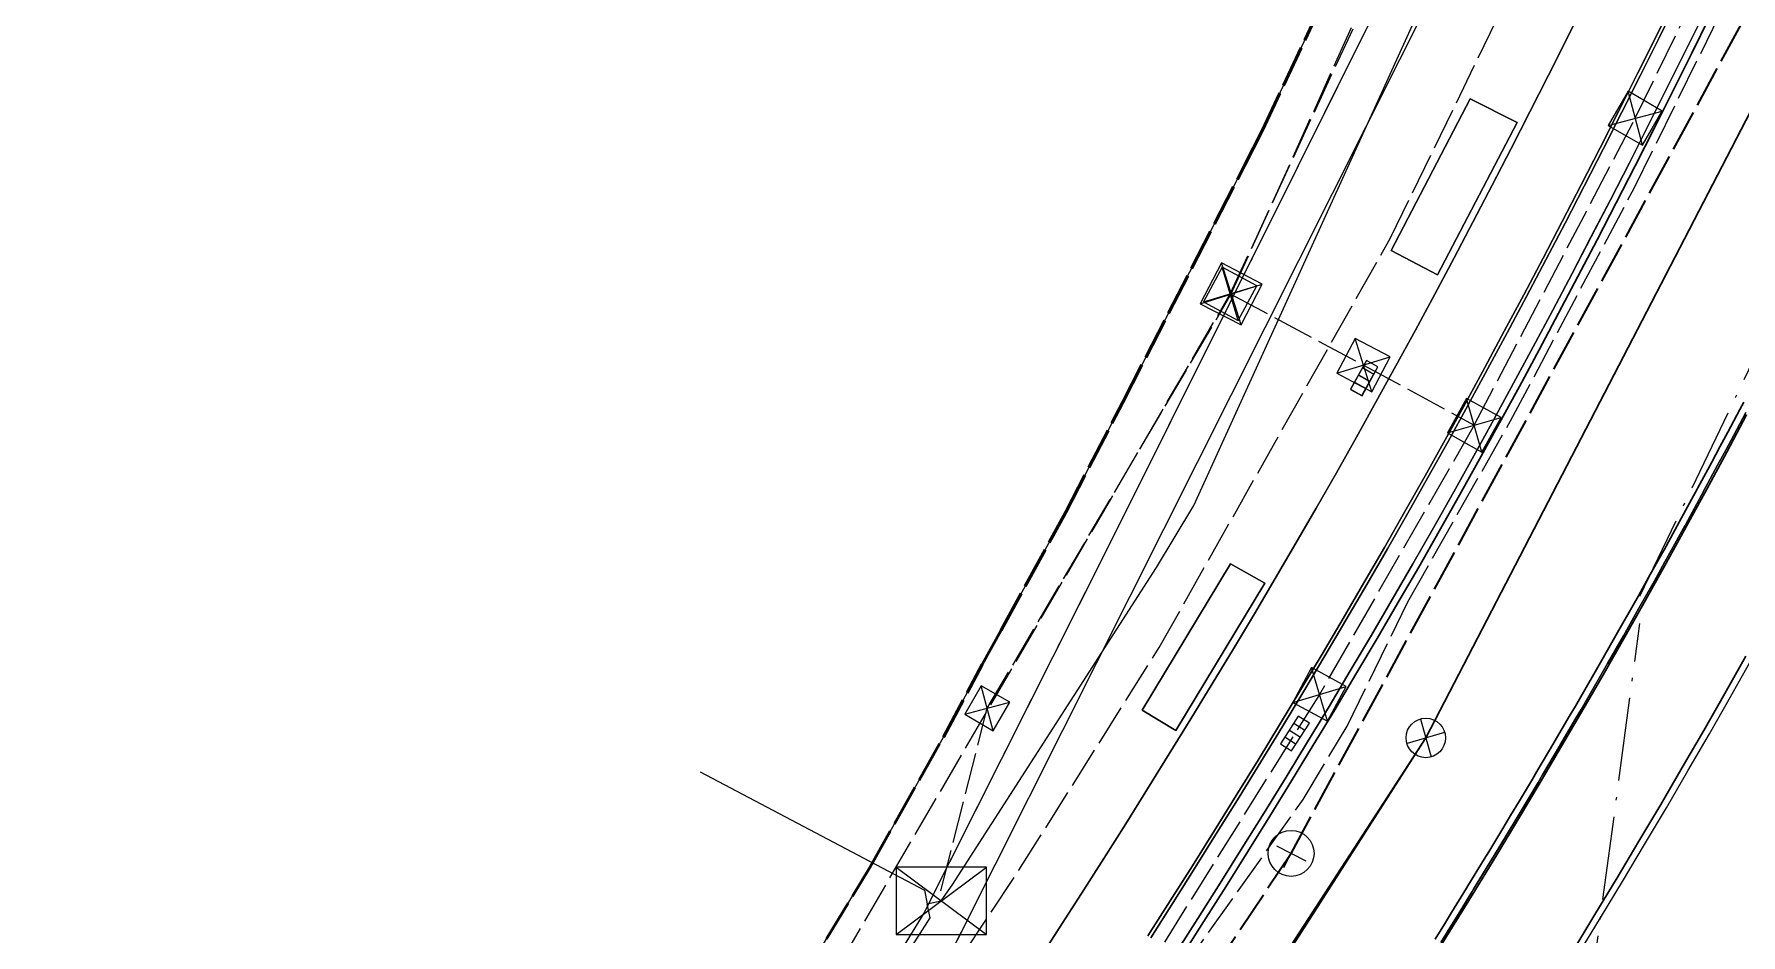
# Model space of a CAD drawing. Header units: metres. Extents: x 105014 to 106600, y 111320 to 118425.
# Drawn here: x 105471.5 to 105523.5, y 113556.9 to 113584.3 of the extents above; entities that cross this region are included whole.
import ezdxf

# ---------------------------------------------------------------- set-up
doc = ezdxf.new("R2010")
doc.units = ezdxf.units.M
doc.linetypes.add('DASHDOT', pattern=[3.556, 2.54, -0.508, 0, -0.508])
doc.linetypes.add('DASHED', pattern=[1.524, 1.27, -0.254])
for name, color, linetype, lineweight in [('00-BASE-LIMITE', 7, 'DASHED', 50), ('00-BASE-UE', 42, 'DASHED', 25), ('10-PAV-CALZADA-BRT', 12, 'CONTINUOUS', 30), ('10-PAV-CALZADA-MIXTA', 8, 'CONTINUOUS', 30), ('10-PAV-CICLORUTA', 76, 'CONTINUOUS', 18), ('10-PAV-SARDINEL', 252, 'CONTINUOUS', 13), ('20-EP-ZONA-DURA', 253, 'CONTINUOUS', 13), ('20-EP-ZONA-VERDE', 84, 'CONTINUOUS', 13), ('30-RED-ENEL-NODOS', 11, 'CONTINUOUS', 13), ('30-RED-ENEL-PROY', 1, 'DASHED', 25), ('30-RED-ETB-CAMARA', 151, 'CONTINUOUS', 13), ('30-RED-ETB-EXIST', 145, 'CONTINUOUS', 13), ('30-RED-MOVISTAR-CAMARA', 141, 'CONTINUOUS', 13), ('30-RED-MOVISTAR-PROY', 4, 'DASHED', 25), ('30-RED-VANTI-EXIST', 52, 'CONTINUOUS', 13), ('30-RED-VANTI-PROY', 2, 'DASHED', 25), ('30-RED-VANTI-RETIRO', 8, 'DASHDOT', 13), ('35-RH-ACUE-MENOR-EXIST', 151, 'CONTINUOUS', 13), ('35-RH-ACUE-MENOR-PROY', 5, 'DASHED', 25), ('35-RH-PLUV-COLECTOR', 96, 'CONTINUOUS', 30), ('35-RH-PLUV-NODOS', 94, 'CONTINUOUS', 13), ('35-RH-PLUV-RETIRO', 8, 'DASHDOT', 13), ('36-RH-SAN-COLECTOR-PROY', 6, 'DASHED', 35), ('36-RH-SAN-POZOS', 216, 'CONTINUOUS', 13)]:
    doc.layers.add(name, color=color, linetype=linetype, lineweight=lineweight)

# ---------------------------------------------------------------- blocks, each defined once
blk = doc.blocks.new('CAM_ETB_T_13')
for p, q in [((-1.375, -1.025), (1.375, 1.025)), ((-1.375, 1.025), (1.375, -1.025))]:
    blk.add_line(p, q)
blk.add_lwpolyline([(-1.375, -1.025), (1.375, -1.025), (1.375, 1.025), (-1.375, 1.025)], close=True)
blk = doc.blocks.new('CAJA_ENEL')
for p, q in [((-0.6, -0.6), (0.6, 0.6)), ((-0.6, 0.6), (0.6, -0.6))]:
    blk.add_line(p, q)
blk.add_lwpolyline([(-0.6, -0.6), (0.6, -0.6), (0.6, 0.6), (-0.6, 0.6)], close=True)
blk = doc.blocks.new('CAM_MOV_CS_275')
for p, q in [((-0.5, -0.5), (0.5, 0.5)), ((-0.5, 0.5), (0.5, -0.5))]:
    blk.add_line(p, q)
blk.add_lwpolyline([(-0.5, -0.5), (0.5, -0.5), (0.5, 0.5), (-0.5, 0.5)], close=True)
blk = doc.blocks.new('CAM_MOV_CS_276')
for p, q in [((-0.7, -0.7), (0.7, 0.7)), ((-0.7, 0.7), (0.7, -0.7))]:
    blk.add_line(p, q)
blk.add_lwpolyline([(-0.7, -0.7), (0.7, -0.7), (0.7, 0.7), (-0.7, 0.7)], close=True)
blk = doc.blocks.new('POZO_SAN')
for p, q in [((-0.5, 0), (0.5, 0)), ((0, -0.5), (0, 0.5))]:
    blk.add_line(p, q)
blk.add_circle((0, 0), 0.7)
blk = doc.blocks.new('SUMIDERO')
for p, q in [((-0.25, -0.2), (-0.25, 0.2)), ((0, -0.2), (0, 0.2)), ((0.25, -0.2), (0.25, 0.2))]:
    blk.add_line(p, q)
blk.add_lwpolyline([(-0.5, -0.2), (0.5, -0.2), (0.5, 0.2), (-0.5, 0.2)], close=True)
blk = doc.blocks.new('POZO_PLUV')
for p, q in [((-0.42, -0.42), (0.42, 0.42)), ((-0.42, 0.42), (0.42, -0.42))]:
    blk.add_line(p, q)
blk.add_circle((0, 0), 0.6)

msp = doc.modelspace()

# ---------------------------------------------------------------- linework, layer by layer
at = {"layer": '00-BASE-LIMITE'}
msp.add_lwpolyline([(105470.1939, 113517.9493), (105474.0251, 113523.7147), (105474.9081, 113525.0329), (105478.7555, 113530.7185), (105481.9699, 113535.4229), (105483.9657, 113538.4297), (105486.1175, 113541.6719), (105488.5445, 113545.3827), (105490.5495, 113548.4485), (105492.7713, 113552.0621), (105493.2715, 113552.8757), (105496.9643, 113558.9615), (105499.2051, 113562.9263), (105500.3883, 113565.1319), (105500.9623, 113566.1789), (105502.9321, 113569.7711), (105504.6665, 113573.1193), (105508.3759, 113580.3201), (105508.9141, 113581.3677), (105511.8669, 113587.6639)], dxfattribs=at)
at = {"layer": '00-BASE-UE'}
msp.add_lwpolyline([(105470.1939, 113517.9493), (105474.0251, 113523.7147), (105474.9081, 113525.0329), (105478.7555, 113530.7185), (105481.9699, 113535.4229), (105483.9657, 113538.4297), (105486.1175, 113541.6719), (105488.5445, 113545.3827), (105490.5495, 113548.4485), (105492.7713, 113552.0621), (105493.2715, 113552.8757), (105496.9643, 113558.9615), (105499.2051, 113562.9263), (105500.3883, 113565.1319), (105500.9623, 113566.1789), (105502.9321, 113569.7711), (105504.6665, 113573.1193), (105508.3759, 113580.3201), (105508.9141, 113581.3677), (105511.8669, 113587.6639)], dxfattribs=at)
at = {"layer": '10-PAV-CALZADA-BRT'}
for points in [[(105514.0279, 113556.0597), (105514.7073, 113557.1523), (105515.3819, 113558.2473), (105516.0517, 113559.3447), (105516.7165, 113560.4443), (105517.3759, 113561.5463), (105518.0297, 113562.6511), (105518.6781, 113563.7583), (105519.3205, 113564.8683), (105519.9567, 113565.9813), (105520.5871, 113567.0975), (105521.2119, 113568.2175), (105521.8315, 113569.3413), (105522.4457, 113570.4685), (105523.0551, 113571.5991), (105523.6595, 113572.7329)], [(105523.6393, 113565.3845), (105522.9999, 113564.2521), (105522.3543, 113563.1233), (105521.7029, 113561.9977), (105521.0459, 113560.8755), (105520.3835, 113559.7563), (105519.7159, 113558.6405), (105519.0431, 113557.5275), (105518.3655, 113556.4175)]]:
    msp.add_lwpolyline(points, dxfattribs=at)
at = {"layer": '10-PAV-CALZADA-MIXTA'}
for points in [[(105506.4437, 113556.2307), (105507.1255, 113557.3011), (105507.8031, 113558.3731), (105508.4761, 113559.4465), (105509.1445, 113560.5217), (105509.8079, 113561.5985), (105510.4665, 113562.6771), (105511.1197, 113563.7577), (105511.7673, 113564.8403), (105512.4095, 113565.9251), (105513.0457, 113567.0119), (105513.6761, 113568.1009), (105514.3003, 113569.1925), (105514.9185, 113570.2875), (105515.5317, 113571.3863), (105516.1397, 113572.4891), (105516.7427, 113573.5959), (105517.3413, 113574.7065), (105517.9353, 113575.8207), (105518.5251, 113576.9385), (105519.1105, 113578.0597), (105519.6921, 113579.1841), (105520.2699, 113580.3117), (105520.8439, 113581.4425), (105521.4147, 113582.5761), (105521.9819, 113583.7125), (105522.5463, 113584.8517)], [(105523.5775, 113573.1206), (105523.4568, 113572.8926), (105523.0907, 113572.205), (105522.8497, 113571.7541), (105522.6008, 113571.291), (105522.2375, 113570.6181), (105522.1075, 113570.3788), (105521.6203, 113569.4851), (105521.6111, 113569.4683), (105521.1465, 113568.6249), (105520.9972, 113568.3552), (105520.6787, 113567.783), (105520.3685, 113567.2282), (105520.208, 113566.9431), (105519.7341, 113566.1047), (105519.2564, 113565.2686), (105519.0935, 113564.9846), (105518.7757, 113564.4342), (105518.4472, 113563.8678), (105518.2919, 113563.6016), (105517.8052, 113562.7707), (105517.7954, 113562.7542), (105517.2771, 113561.8782), (105517.1379, 113561.6441), (105516.7458, 113560.9876), (105516.4755, 113560.5369), (105516.2114, 113560.0989), (105515.808, 113559.4324), (105515.6739, 113559.212), (105515.1777, 113558.3992), (105515.1359, 113558.331), (105514.6785, 113557.588), (105514.4589, 113557.2326), (105514.1771, 113556.7783)]]:
    msp.add_lwpolyline(points, dxfattribs=at)
at = {"layer": '10-PAV-CICLORUTA'}
for points in [[(105521.4703, 113585.3829), (105520.9075, 113584.2469), (105520.3419, 113583.1139), (105519.7729, 113581.9839), (105519.2009, 113580.8569), (105518.6251, 113579.7333), (105518.0457, 113578.6131), (105517.4625, 113577.4963), (105516.8751, 113576.3831), (105516.2837, 113575.2735), (105515.6877, 113574.1677), (105515.0873, 113573.0661), (105514.4821, 113571.9683), (105513.8721, 113570.8749), (105513.2569, 113569.7853), (105512.6359, 113568.6993), (105512.0087, 113567.6155), (105511.3753, 113566.5339), (105510.7361, 113565.4541), (105510.0913, 113564.3763), (105509.4409, 113563.3001), (105508.7851, 113562.2259), (105508.1241, 113561.1531), (105507.4583, 113560.0821), (105506.7875, 113559.0123), (105506.1123, 113557.9441), (105505.4327, 113556.8771)], [(105502.0469, 113556.0515), (105502.7309, 113557.1103), (105503.4105, 113558.1697), (105504.0859, 113559.2299), (105504.7565, 113560.2911), (105505.4225, 113561.3531), (105506.0833, 113562.4163), (105506.7391, 113563.4805), (105507.3895, 113564.5461), (105508.0345, 113565.6131), (105508.6739, 113566.6815), (105509.3071, 113567.7513), (105509.9345, 113568.8229), (105510.5555, 113569.8961), (105511.1703, 113570.9711), (105511.7793, 113572.0495), (105512.3833, 113573.1323), (105512.9827, 113574.2197), (105513.5777, 113575.3113), (105514.1683, 113576.4073), (105514.7549, 113577.5075), (105515.3375, 113578.6117), (105515.9161, 113579.7199), (105516.4913, 113580.8317), (105517.0629, 113581.9475), (105517.6311, 113583.0667), (105518.1963, 113584.1895), (105518.7585, 113585.3157)]]:
    msp.add_lwpolyline(points, dxfattribs=at)
at = {"layer": '10-PAV-SARDINEL'}
for points in [[(105506.2752, 113556.3384), (105506.9566, 113557.4083), (105507.6339, 113558.4797), (105508.3065, 113559.5524), (105508.9744, 113560.627), (105509.6374, 113561.7031), (105510.2956, 113562.781), (105510.9483, 113563.8608), (105511.5955, 113564.9426), (105512.2372, 113566.0266), (105512.8729, 113567.1125), (105513.5028, 113568.2007), (105514.1264, 113569.2913), (105514.7441, 113570.3854), (105515.3568, 113571.4832), (105515.9644, 113572.5853), (105516.5669, 113573.6912), (105517.165, 113574.801), (105517.7586, 113575.9144), (105518.348, 113577.0315), (105518.9331, 113578.152), (105519.5143, 113579.2757), (105520.0918, 113580.4026), (105520.6655, 113581.5327), (105521.236, 113582.6659), (105521.8029, 113583.8016), (105522.367, 113584.9403)], [(105522.5463, 113584.8517), (105521.9819, 113583.7125), (105521.4147, 113582.5761), (105520.8439, 113581.4425), (105520.2699, 113580.3117), (105519.6921, 113579.1841), (105519.1105, 113578.0597), (105518.5251, 113576.9385), (105517.9353, 113575.8207), (105517.3413, 113574.7065), (105516.7427, 113573.5959), (105516.1397, 113572.4891), (105515.5317, 113571.3863), (105514.9185, 113570.2875), (105514.3003, 113569.1925), (105513.6761, 113568.1009), (105513.0457, 113567.0119), (105512.4095, 113565.9251), (105511.7673, 113564.8403), (105511.1197, 113563.7577), (105510.4665, 113562.6771), (105509.8079, 113561.5985), (105509.1445, 113560.5217), (105508.4761, 113559.4465), (105507.8031, 113558.3731), (105507.1255, 113557.3011), (105506.4437, 113556.2307)], [(105514.1771, 113556.7783), (105514.4589, 113557.2326), (105514.6785, 113557.588), (105515.1359, 113558.331), (105515.1777, 113558.3992), (105515.6739, 113559.212), (105515.808, 113559.4324), (105516.2114, 113560.0989), (105516.4755, 113560.5369), (105516.7458, 113560.9876), (105517.1379, 113561.6441), (105517.2771, 113561.8782), (105517.7954, 113562.7542), (105517.8052, 113562.7707), (105518.2919, 113563.6016), (105518.4472, 113563.8678), (105518.7757, 113564.4342), (105519.0935, 113564.9846), (105519.2564, 113565.2686), (105519.7341, 113566.1047), (105520.208, 113566.9431), (105520.3685, 113567.2282), (105520.6787, 113567.783), (105520.9972, 113568.3552), (105521.1465, 113568.6249), (105521.6111, 113569.4683), (105521.6203, 113569.4851), (105522.1075, 113570.3788), (105522.2375, 113570.6181), (105522.6008, 113571.291), (105522.8497, 113571.7541), (105523.0907, 113572.205), (105523.4568, 113572.8926), (105523.5775, 113573.1206)], [(105523.6595, 113572.7329), (105523.0551, 113571.5991), (105522.4457, 113570.4685), (105521.8315, 113569.3413), (105521.2119, 113568.2175), (105520.5871, 113567.0975), (105519.9567, 113565.9813), (105519.3205, 113564.8683), (105518.6781, 113563.7583), (105518.0297, 113562.6511), (105517.3759, 113561.5463), (105516.7165, 113560.4443), (105516.0517, 113559.3447), (105515.3819, 113558.2473), (105514.7073, 113557.1523), (105514.0279, 113556.0597)], [(105514.347, 113556.6728), (105514.629, 113557.1274), (105514.8487, 113557.4831), (105515.3063, 113558.2264), (105515.3483, 113558.2949), (105515.8447, 113559.1079), (105515.979, 113559.3286), (105516.3826, 113559.9955), (105516.6469, 113560.4338), (105516.9174, 113560.8849), (105517.3097, 113561.5417), (105517.4491, 113561.7762), (105517.9675, 113562.6523), (105517.9775, 113562.6691), (105518.4646, 113563.5007), (105518.6201, 113563.7673), (105518.9488, 113564.3341), (105519.2669, 113564.8849), (105519.43, 113565.1693), (105519.908, 113566.0059), (105520.3822, 113566.8449), (105520.543, 113567.1304), (105520.8534, 113567.6856), (105521.1721, 113568.2581), (105521.3216, 113568.5282), (105521.7864, 113569.372), (105521.7958, 113569.3892), (105522.2832, 113570.2832), (105522.4134, 113570.5229), (105522.7769, 113571.1962), (105523.026, 113571.6596), (105523.2672, 113572.1109), (105523.6335, 113572.7988)], [(105523.6335, 113572.7988), (105523.2672, 113572.1109), (105523.026, 113571.6596), (105522.7769, 113571.1962), (105522.4134, 113570.5229), (105522.2832, 113570.2832), (105521.7958, 113569.3892), (105521.7864, 113569.372), (105521.3216, 113568.5282), (105521.1721, 113568.2581), (105520.8534, 113567.6856), (105520.543, 113567.1304), (105520.3822, 113566.8449), (105519.908, 113566.0059), (105519.43, 113565.1693), (105519.2669, 113564.8849), (105518.9488, 113564.3341), (105518.6201, 113563.7673), (105518.4646, 113563.5007), (105517.9775, 113562.6691), (105517.9675, 113562.6523), (105517.4491, 113561.7762), (105517.3097, 113561.5417), (105516.9174, 113560.8849), (105516.6469, 113560.4338), (105516.3826, 113559.9955), (105515.979, 113559.3286), (105515.8447, 113559.1079), (105515.3483, 113558.2949), (105515.3063, 113558.2264), (105514.8487, 113557.4831), (105514.629, 113557.1274), (105514.347, 113556.6728)]]:
    msp.add_lwpolyline(points, dxfattribs=at)
at = {"layer": '20-EP-ZONA-DURA'}
for points in [[(105470.1939, 113517.9493), (105474.0251, 113523.7147), (105474.9081, 113525.0329), (105478.7555, 113530.7185), (105481.9699, 113535.4229), (105483.9657, 113538.4297), (105486.1175, 113541.6719), (105488.5445, 113545.3827), (105490.5495, 113548.4485), (105492.7713, 113552.0621), (105493.2715, 113552.8757), (105496.9643, 113558.9615), (105499.2051, 113562.9263), (105500.3883, 113565.1319), (105500.9623, 113566.1789), (105502.9321, 113569.7711), (105504.6665, 113573.1193), (105508.3759, 113580.3201), (105508.9141, 113581.3677), (105511.8669, 113587.6639)], [(105505.4327, 113556.8771), (105506.1123, 113557.9441), (105506.7875, 113559.0123), (105507.4583, 113560.0821), (105508.1241, 113561.1531), (105508.7851, 113562.2259), (105509.4409, 113563.3001), (105510.0913, 113564.3763), (105510.7361, 113565.4541), (105511.3753, 113566.5339), (105512.0087, 113567.6155), (105512.6359, 113568.6993), (105513.2569, 113569.7853), (105513.8721, 113570.8749), (105514.4821, 113571.9683), (105515.0873, 113573.0661), (105515.6877, 113574.1677), (105516.2837, 113575.2735), (105516.8751, 113576.3831), (105517.4625, 113577.4963), (105518.0457, 113578.6131), (105518.6251, 113579.7333), (105519.2009, 113580.8569), (105519.7729, 113581.9839), (105520.3419, 113583.1139), (105520.9075, 113584.2469), (105521.4703, 113585.3829)], [(105518.7585, 113585.3157), (105518.1963, 113584.1895), (105517.6311, 113583.0667), (105517.0629, 113581.9475), (105516.4913, 113580.8317), (105515.9161, 113579.7199), (105515.3375, 113578.6117), (105514.7549, 113577.5075), (105514.1683, 113576.4073), (105513.5777, 113575.3113), (105512.9827, 113574.2197), (105512.3833, 113573.1323), (105511.7793, 113572.0495), (105511.1703, 113570.9711), (105510.5555, 113569.8961), (105509.9345, 113568.8229), (105509.3071, 113567.7513), (105508.6739, 113566.6815), (105508.0345, 113565.6131), (105507.3895, 113564.5461), (105506.7391, 113563.4805), (105506.0833, 113562.4163), (105505.4225, 113561.3531), (105504.7565, 113560.2911), (105504.0859, 113559.2299), (105503.4105, 113558.1697), (105502.7309, 113557.1103), (105502.0469, 113556.0515)], [(105521.5599, 113585.3385), (105520.9971, 113584.2023), (105520.4313, 113583.0691), (105519.8623, 113581.9387), (105519.2899, 113580.8115), (105518.7141, 113579.6875), (105518.1345, 113578.5669), (105517.5511, 113577.4497), (105516.9635, 113576.3361), (105516.3719, 113575.2263), (105515.7757, 113574.1201), (105515.1751, 113573.0179), (105514.5697, 113571.9197), (105513.9593, 113570.8259), (105513.3437, 113569.7361), (105512.7225, 113568.6495), (105512.0951, 113567.5653), (105511.4615, 113566.4831), (105510.8221, 113565.4029), (105510.1769, 113564.3247), (105509.5263, 113563.2483), (105508.8703, 113562.1735), (105508.2091, 113561.1005), (105508.1577, 113561.0179), (105507.5431, 113560.0291), (105506.8721, 113558.9591), (105506.1967, 113557.8905), (105505.5169, 113556.8231)]]:
    msp.add_lwpolyline(points, dxfattribs=at)
for points in [[(105516.6729, 113581.6249), (105515.2433, 113582.3437), (105512.8357, 113577.7345), (105514.2543, 113576.9935), (105516.6729, 113581.6249)], [(105508.9881, 113567.6049), (105507.9439, 113568.1967), (105505.2565, 113563.7449), (105506.2847, 113563.1243), (105508.9881, 113567.6049)]]:
    msp.add_lwpolyline(points, close=True, dxfattribs=at)
at = {"layer": '20-EP-ZONA-VERDE'}
for points in [[(105505.5169, 113556.8231), (105506.1967, 113557.8905), (105506.8721, 113558.9591), (105507.5431, 113560.0291), (105508.2091, 113561.1005), (105508.8703, 113562.1735), (105509.5263, 113563.2483), (105510.1769, 113564.3247), (105510.8221, 113565.4029), (105511.4615, 113566.4831), (105512.0951, 113567.5653), (105512.7225, 113568.6495), (105513.3437, 113569.7361), (105513.9593, 113570.8259), (105514.5697, 113571.9197), (105515.1751, 113573.0179), (105515.7757, 113574.1201), (105516.3719, 113575.2263), (105516.9635, 113576.3361), (105517.5511, 113577.4497), (105518.1345, 113578.5669), (105518.7141, 113579.6875), (105519.2899, 113580.8115), (105519.8623, 113581.9387), (105520.4313, 113583.0691), (105520.9971, 113584.2023), (105521.5599, 113585.3385)], [(105522.3669, 113584.9403), (105521.8029, 113583.8015), (105521.2359, 113582.6657), (105520.6655, 113581.5327), (105520.0917, 113580.4025), (105519.5143, 113579.2757), (105518.9331, 113578.1519), (105518.3479, 113577.0315), (105517.7587, 113575.9145), (105517.1651, 113574.8011), (105516.5671, 113573.6913), (105515.9643, 113572.5853), (105515.3567, 113571.4833), (105514.7441, 113570.3853), (105514.1263, 113569.2913), (105513.5027, 113568.2007), (105512.8729, 113567.1125), (105512.2371, 113566.0265), (105511.5955, 113564.9427), (105510.9483, 113563.8609), (105510.2955, 113562.7809), (105509.6375, 113561.7031), (105508.9745, 113560.6269), (105508.3065, 113559.5525), (105507.6339, 113558.4797), (105506.9567, 113557.4083), (105506.2753, 113556.3385)], [(105518.5361, 113556.3131), (105519.2141, 113557.4237), (105519.8871, 113558.5375), (105520.5553, 113559.6541), (105521.2183, 113560.7739), (105521.8757, 113561.8971), (105522.5277, 113563.0235), (105523.1737, 113564.1533), (105523.8137, 113565.2865)]]:
    msp.add_lwpolyline(points, dxfattribs=at)
for points in [[(105516.6729, 113581.6249), (105514.2543, 113576.9935), (105512.8357, 113577.7345), (105515.2433, 113582.3437), (105516.6729, 113581.6249)], [(105508.9881, 113567.6049), (105506.2847, 113563.1243), (105505.2565, 113563.7449), (105507.9439, 113568.1967), (105508.9881, 113567.6049)]]:
    msp.add_lwpolyline(points, close=True, dxfattribs=at)
at = {"layer": '30-RED-ENEL-PROY'}
for points in [[(105507.9407, 113576.4115), (105525.7289, 113614.8081)], [(105520.2705, 113581.7553), (105525.0129, 113591.4443)], [(105515.3691, 113572.4137), (105520.2705, 113581.7553)], [(105495.2749, 113554.6927), (105507.9407, 113576.4115)], [(105507.9407, 113576.4115), (105511.9967, 113574.2453)], [(105511.9967, 113574.2453), (105515.3691, 113572.4137)], [(105515.3691, 113572.4137), (105510.6543, 113564.2269)], [(105510.6543, 113564.2269), (105504.0851, 113553.7303)]]:
    msp.add_lwpolyline(points, dxfattribs=at)
at = {"layer": '30-RED-ETB-EXIST'}
for points in [[(105499.139, 113557.945), (105499.471, 113558.419), (105505.692, 113568.091), (105506.831, 113569.975), (105532.238, 113625.749), (105532.162, 113625.574)], [(105491.8, 113561.874), (105498.626, 113558.271), (105498.712, 113557.856), (105499.139, 113557.945)], [(105437.659, 113464.787), (105437.546, 113464.856), (105437.662, 113465.048), (105476.862, 113523.014), (105478.002, 113524.898), (105498.8, 113557.431), (105498.712, 113557.856), (105499.139, 113557.945)]]:
    msp.add_lwpolyline(points, dxfattribs=at)
at = {"layer": '30-RED-MOVISTAR-PROY'}
for points in [[(105507.9709, 113576.4095), (105525.2561, 113614.6745)], [(105500.5417, 113563.8047), (105507.9709, 113576.4095)], [(105499.1323, 113558.2443), (105500.5417, 113563.8047)]]:
    msp.add_lwpolyline(points, dxfattribs=at)
at = {"layer": '30-RED-VANTI-EXIST'}
msp.add_lwpolyline([(105523.1959, 113632.4793), (105526.5171, 113630.9751), (105528.4913, 113629.0111), (105529.1329, 113624.2481), (105521.1377, 113602.6599), (105509.9687, 113580.2261), (105504.1097, 113568.4927), (105498.6099, 113557.5737), (105486.8171, 113538.4053), (105484.7107, 113534.8575), (105479.3947, 113526.5269), (105473.1861, 113517.1453), (105464.5747, 113504.3884)], dxfattribs=at)
at = {"layer": '30-RED-VANTI-PROY'}
for points in [[(105430.8503, 113445.2311), (105460.6313, 113487.9779), (105464.4493, 113493.9303), (105492.3233, 113533.6531), (105494.0397, 113537.1911), (105506.3939, 113555.7393), (105510.1557, 113561.0249), (105511.4993, 113563.2617), (105513.3459, 113567.0463), (105516.4725, 113572.5449), (105520.2381, 113579.6281), (105524.0165, 113587.2797), (105525.3595, 113589.4459), (105527.1071, 113593.1203), (105529.2391, 113598.2497), (105534.2291, 113609.1153), (105538.9769, 113619.1077), (105546.7089, 113632.5309), (105560.9165, 113665.4169), (105568.3634, 113679.7348), (105576.3435, 113693.7625), (105578.5697, 113697.4163), (105580.7203, 113701.523)], [(105464.5747, 113504.3884), (105464.8317, 113504.5887), (105475.3317, 113520.0179), (105480.1823, 113527.0915), (105491.3701, 113543.6447), (105501.5071, 113558.8777), (105505.7755, 113565.6523), (105512.8191, 113578.1173), (105521.5009, 113595.9189), (105528.8597, 113611.7681), (105530.0703, 113616.0817), (105530.0511, 113624.7367), (105528.9031, 113630.1041), (105526.4883, 113631.8803), (105523.1959, 113632.4793)]]:
    msp.add_lwpolyline(points, dxfattribs=at)
at = {"layer": '30-RED-VANTI-RETIRO'}
msp.add_lwpolyline([(105523.1959, 113632.4793), (105526.5171, 113630.9751), (105528.4913, 113629.0111), (105529.1329, 113624.2481), (105521.1377, 113602.6599), (105509.9687, 113580.2261), (105504.1097, 113568.4927), (105498.6099, 113557.5737), (105486.8171, 113538.4053), (105484.7107, 113534.8575), (105479.3947, 113526.5269), (105473.1861, 113517.1453), (105464.5747, 113504.3884)], dxfattribs=at)
at = {"layer": '35-RH-ACUE-MENOR-EXIST'}
msp.add_lwpolyline([(105441.41, 113466.5), (105473.37, 113515.91), (105498.73, 113554.96), (105530.56, 113618.27), (105540, 113636.84)], dxfattribs=at)
at = {"layer": '35-RH-ACUE-MENOR-PROY'}
msp.add_lwpolyline([(105464.3019, 113504.6313), (105492.6193, 113546.1621), (105499.345, 113556.1831), (105500.6833, 113558.8451)], dxfattribs=at)
at = {"layer": '35-RH-PLUV-COLECTOR'}
for points in [[(105528.9344, 113591.9133), (105513.892, 113562.9)], [(105528.9344, 113591.9133), (105513.892, 113562.9)], [(105513.892, 113562.9), (105494.2777, 113532.722)], [(105513.892, 113562.9), (105498.8692, 113539.4702)]]:
    msp.add_lwpolyline(points, dxfattribs=at)
at = {"layer": '35-RH-PLUV-RETIRO'}
for points in [[(105520.415, 113567.213), (105536.449, 113600.55)], [(105515.3969, 113528.995), (105520.4134, 113566.3844)]]:
    msp.add_lwpolyline(points, dxfattribs=at)
at = {"layer": '36-RH-SAN-COLECTOR-PROY'}
for points in [[(105509.7912, 113559.3894), (105524.6682, 113586.7637)], [(105509.7912, 113559.3894), (105477.28, 113510.5)]]:
    msp.add_lwpolyline(points, dxfattribs=at)

# ---------------------------------------------------------------- block references
at = {"layer": '30-RED-ENEL-NODOS'}
for p, rotation in [((105520.2704, 113581.7552), 59.9), ((105507.9408, 113576.4114), 61.7), ((105511.9966, 113574.2453), 62.2), ((105515.3691, 113572.4136), 60.9), ((105510.6542, 113564.2268), 61.7)]:
    msp.add_blockref('CAJA_ENEL', p, dxfattribs=dict(at, rotation=rotation))
at = {"layer": '30-RED-ETB-CAMARA'}
msp.add_blockref('CAM_ETB_T_13', (105499.139, 113557.945), dxfattribs=at)
at = {"layer": '30-RED-MOVISTAR-CAMARA'}
for name, p, rotation in [('CAM_MOV_CS_276', (105507.9709, 113576.4094), 62.7), ('CAM_MOV_CS_275', (105500.5417, 113563.8046), 60), ('CAM_MOV_CS_275', (105500.5417, 113563.8046), 60), ('CAM_MOV_CS_275', (105500.5417, 113563.8046), 60)]:
    msp.add_blockref(name, p, dxfattribs=dict(at, rotation=rotation))
at = {"layer": '35-RH-PLUV-NODOS'}
for name, p, rotation in [('SUMIDERO', (105512.015, 113573.8513), 240.9), ('SUMIDERO', (105512.015, 113573.8513), 240.9), ('SUMIDERO', (105512.0186, 113573.846), 241.1), ('SUMIDERO', (105509.9093, 113563.0343), 237.3), ('SUMIDERO', (105509.9093, 113563.0343), 237.3), ('SUMIDERO', (105509.9093, 113563.0343), 237.3), ('POZO_PLUV', (105513.892, 113562.9), 241), ('POZO_PLUV', (105513.892, 113562.9), 241)]:
    msp.add_blockref(name, p, dxfattribs=dict(at, rotation=rotation))
at = {"layer": '36-RH-SAN-POZOS', "rotation": 243}
msp.add_blockref('POZO_SAN', (105509.7912, 113559.3894), dxfattribs=at)

doc.saveas('drawing.dxf')
